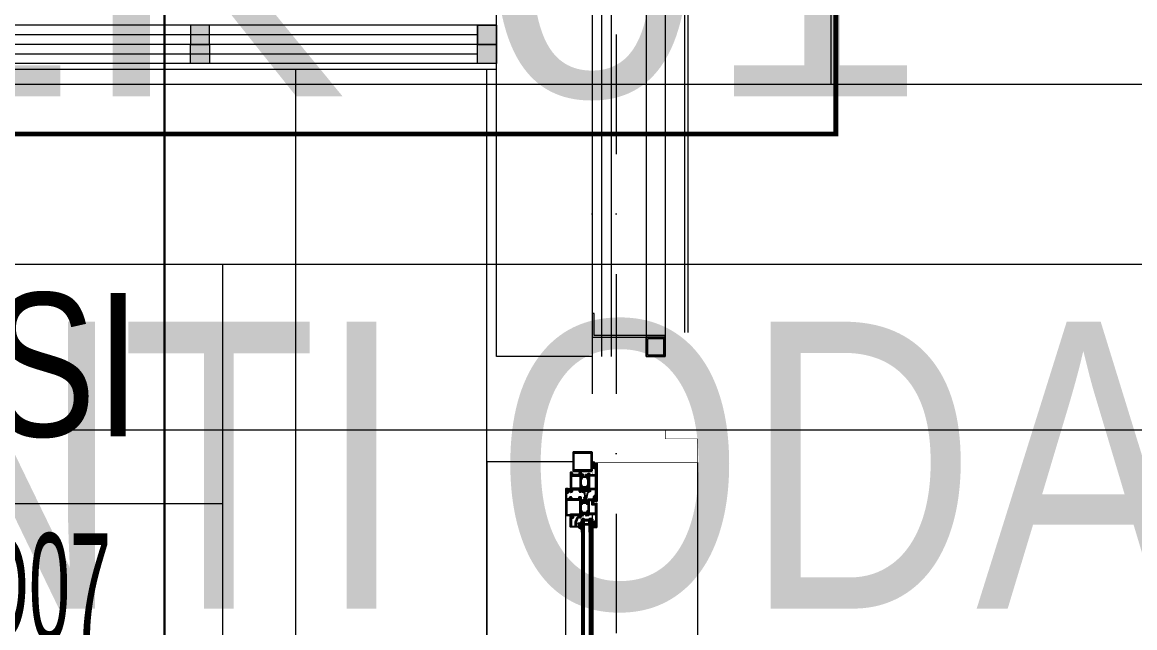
# Model space of a CAD drawing. Extents: x -9059 to 11889, y -1514 to 6575.
# Drawn here: x 9734.9 to 9967.5, y 3243.1 to 3369.7 of the extents above; entities that cross this region are included whole.
import ezdxf
from ezdxf.enums import TextEntityAlignment as Align

# ---------------------------------------------------------------- set-up
doc = ezdxf.new("R2010")
doc.units = 0
doc.header["$LTSCALE"] = 25
doc.header["$MEASUREMENT"] = 0
doc.linetypes.add('DASHDOT', pattern=[1, 0.5, -0.25, 0, -0.25])
doc.linetypes.add('HIDDEN2', pattern=[4.7625, 3.175, -1.5875])
doc.layers.get('0').update_dxf_attribs({"color": 9, "lineweight": 9})
for name, color, linetype, lineweight in [('00', 9, 'Continuous', 9), ('05', 9, 'Continuous', 9), ('06D', 9, 'Continuous', 9), ('10', 9, 'Continuous', 9), ('11', 9, 'Continuous', 9), ('14', 9, 'Continuous', 9), ('15', 9, 'Continuous', 9), ('21', 9, 'Continuous', 9), ('21_mahal200', 9, 'Continuous', 9), ('21_mahal200 @ 10 (1)', 9, 'Continuous', 9), ('21_mahal200 @ 10 (2)', 9, 'Continuous', 9), ('21_mahal200 @ 20', 9, 'Continuous', 9), ('24', 9, 'DASHDOT', 9), ('33', 9, 'BATTING', 9), ('40A', 9, 'Continuous', 9), ('DATA TAVAN', 160, 'Continuous', 30)]:
    doc.layers.add(name, color=color, linetype=linetype, lineweight=lineweight)
doc.styles.add('Arial', font='arial.ttf', dxfattribs={"height": 2.5})
doc.styles.add('MuuM_TEXT-STANDART', font='ARIALN.TTF')
doc.linetypes.add('BATTING', pattern='A,0.0001,-0.1,[134,ltypeshp.shx,S=0.1,R=0,X=-0.1,Y=0],-0.2,[134,ltypeshp.shx,S=0.1,R=180,X=0.1,Y=0],-0.1', length=0.4001)

# ---------------------------------------------------------------- blocks, each defined once
blk = doc.blocks.new('p-dolay-porschee')
blk.add_lwpolyline([(0, 0), (100, 0), (100, -100), (0, -100)], close=True)
blk = doc.blocks.new('P-DOG-PORSCHE')
at = {"layer": '06D'}
for points in [[(-117.78, 24), (-2.22, 24)], [(-13.18, -3.54), (-111.94, -3.53)], [(-118, -20), (-2, -20)]]:
    blk.add_lwpolyline(points, dxfattribs=at)
at = {"layer": '10', "lineweight": 25, "ltscale": 0.5}
for p, q in [((-112.2, 2.68), (-112.2, 2.98)), ((-103.22, 1.44), (-106, 1.44)), ((-103.22, 0.24), (-106, 0.24)), ((-104.8, 1.44), (-104.8, 0.24)), ((-103.22, -0.16), (-105.95, -0.16)), ((-103.22, -0.16), (-105.49, -0.16))]:
    blk.add_line(p, q, dxfattribs=at)
at = {"layer": '10', "const_width": 0.1}
blk.add_lwpolyline([(-124.78, 17.3), (-122.78, 17.3), (-122.78, 24), (-117.78, 24), (-117.78, 2), (-115.43, 2)], dxfattribs=at)
at = {"layer": '10', "lineweight": 25, "ltscale": 0.5}
for points in [[(-117.79, 2.49, -0.220745), (-118.1, 1.89, 0.651907), (-118.04, 1.82, 0.176952), (-117.75, 2.14, -0.281357), (-117.61, 2.23), (-117.53, 2.23), (-117.51, 2.23), (-117.51, 2.23), (-117.5, 2.22), (-117.49, 2.22), (-117.48, 2.22), (-117.48, 2.21), (-117.47, 2.21), (-117.47, 2.2), (-117.47, 2.19), (-117.46, 2.18), (-117.46, 2.1), (-117.46, 2.1), (-117.46, 2.09), (-117.46, 2.09), (-117.46, 2.09), (-117.46, 2.09), (-117.45, 2.08), (-117.45, 2.08), (-117.45, 2.08), (-117.44, 2.08), (-117.36, 2.08), (-117.36, 2.08), (-117.36, 2.08), (-117.35, 2.08), (-117.35, 2.08), (-117.35, 2.09), (-117.35, 2.09), (-117.35, 2.09), (-117.34, 2.09), (-117.34, 2.1), (-117.34, 2.18), (-117.34, 2.18), (-117.34, 2.19), (-117.34, 2.2), (-117.33, 2.21), (-117.33, 2.21), (-117.32, 2.22), (-117.32, 2.22), (-117.31, 2.22), (-117.29, 2.23), (-117.29, 2.23), (-117.28, 2.22), (-117.27, 2.22), (-117.26, 2.22), (-117.26, 2.21), (-117.25, 2.21), (-117.25, 2.2), (-117.25, 2.19), (-117.24, 2.18), (-117.24, 2.1), (-117.24, 2.1), (-117.24, 2.09), (-117.24, 2.09), (-117.24, 2.09), (-117.24, 2.09), (-117.23, 2.08), (-117.23, 2.08), (-117.23, 2.08), (-117.22, 2.08), (-117.14, 2.08), (-117.14, 2.08), (-117.14, 2.08), (-117.13, 2.08), (-117.13, 2.08), (-117.13, 2.09), (-117.13, 2.09), (-117.13, 2.09), (-117.12, 2.09), (-117.12, 2.1), (-117.12, 2.18), (-117.12, 2.18), (-117.12, 2.19), (-117.12, 2.2), (-117.11, 2.21), (-117.11, 2.21), (-117.1, 2.22), (-117.1, 2.22), (-117.09, 2.22), (-117.07, 2.23), (-117.07, 2.23), (-117.06, 2.22), (-117.05, 2.22), (-117.04, 2.22), (-117.04, 2.21), (-117.03, 2.21), (-117.03, 2.2), (-117.03, 2.19), (-117.02, 2.18), (-117.02, 2.1), (-117.02, 2.1), (-117.02, 2.09), (-117.02, 2.09), (-117.02, 2.09), (-117.02, 2.09), (-117.01, 2.08), (-117.01, 2.08), (-117.01, 2.08), (-117, 2.08), (-116.92, 2.08), (-116.92, 2.08), (-116.92, 2.08), (-116.91, 2.08), (-116.91, 2.08), (-116.91, 2.09), (-116.91, 2.09), (-116.91, 2.09), (-116.9, 2.09), (-116.9, 2.1), (-116.9, 2.18), (-116.9, 2.18), (-116.9, 2.19), (-116.9, 2.2), (-116.89, 2.21), (-116.89, 2.21), (-116.88, 2.22), (-116.88, 2.22), (-116.87, 2.22), (-116.85, 2.23), (-116.85, 2.23), (-116.84, 2.22), (-116.83, 2.22), (-116.82, 2.22), (-116.82, 2.21), (-116.81, 2.21), (-116.81, 2.2), (-116.81, 2.19), (-116.8, 2.18), (-116.8, 2.1), (-116.8, 2.1), (-116.8, 2.09), (-116.8, 2.09), (-116.8, 2.09), (-116.8, 2.09), (-116.79, 2.08), (-116.79, 2.08), (-116.79, 2.08), (-116.78, 2.08), (-116.7, 2.08), (-116.7, 2.08), (-116.7, 2.08), (-116.69, 2.08), (-116.69, 2.08), (-116.69, 2.09), (-116.69, 2.09), (-116.69, 2.09), (-116.68, 2.09), (-116.68, 2.1), (-116.68, 2.44, 0.414214), (-116.71, 2.47), (-116.94, 2.47, -0.414214), (-116.97, 2.5), (-116.97, 2.56, -0.291535), (-116.96, 2.58), (-116.91, 2.6, 0.613042), (-116.91, 2.66), (-117.03, 2.73, 0.127095), (-117.09, 2.74), (-117.29, 2.74, 0.127095), (-117.36, 2.73), (-117.47, 2.67, 0.585233), (-117.47, 2.6), (-117.42, 2.58, -0.167811), (-117.41, 2.56), (-117.41, 2.5, -0.414214), (-117.44, 2.47), (-117.74, 2.47), (-117.74, 2.53, 0.394677), (-117.79, 2.49)], [(-106.94, 1.34, -0.459137), (-106.98, 1.37), (-107.03, 2.47), (-107.03, 2.74, -0.414214), (-106.98, 2.79), (-105.4, 2.79, -0.414214), (-105.37, 2.76), (-105.37, 2.6, -0.414214), (-105.4, 2.57), (-105.5, 2.57), (-105.5, 2.52, 0.414214), (-105.45, 2.47), (-105.14, 2.47, 0.414214), (-105.07, 2.54), (-105.07, 2.56, 0.414214), (-105.08, 2.57), (-105.18, 2.57, -0.414214), (-105.23, 2.62), (-105.23, 2.77, -0.414214), (-105.18, 2.82), (-104.51, 2.82, -0.414214), (-104.46, 2.77), (-104.46, 2.62, -0.414214), (-104.51, 2.57), (-104.61, 2.57, 0.414214), (-104.62, 2.56), (-104.62, 2.54, 0.414214), (-104.55, 2.47), (-104.33, 2.47, 0.414214), (-104.32, 2.48), (-104.32, 2.96, 0.414214), (-104.33, 2.97), (-109.19, 2.97, 0.535184), (-109.22, 2.93), (-109.2, 2.89), (-109.17, 2.89, -0.414214), (-109.14, 2.86), (-109.14, 2.15, -0.414214), (-109.17, 2.12), (-110.11, 2.12, 0.535184), (-110.14, 2.08), (-110.13, 2.06, 0.302776), (-110.1, 2.04), (-110.07, 2.04, -0.414214), (-110.04, 2.01), (-110.04, 1.18, 0.414214), (-110.01, 1.15), (-109.89, 1.15, -0.414214), (-109.86, 1.12), (-109.86, 1), (-109.93, 0.74, 0.700084), (-109.82, 0.66), (-109.8, 0.68), (-109.63, 0.85, 0.607471), (-109.65, 0.91, -0.283637), (-109.67, 0.93), (-109.72, 1.11, -1.229391), (-109.67, 1.15), (-109.2, 1.15), (-109.36, 0.88, 0.859449), (-109.33, 0.85), (-109.08, 0.95), (-108.96, 1.15), (-107.72, 1.15), (-107.6, 0.95), (-107.35, 0.85, 0.859449), (-107.32, 0.88), (-107.48, 1.15), (-107.01, 1.15, -1.229391), (-106.96, 1.11), (-107.01, 0.93, -0.283637), (-107.03, 0.91, 0.607471), (-107.05, 0.85), (-106.88, 0.68), (-106.86, 0.66, 0.700084), (-106.75, 0.74), (-106.82, 1), (-106.82, 1.25, 0.474196), (-106.94, 1.34)], [(-104.24, 2.47, 0.220745), (-103.93, 1.88, -0.651907), (-103.98, 1.81, -0.176952), (-104.28, 2.13, 0.281357), (-104.42, 2.22), (-104.5, 2.22), (-104.51, 2.22), (-104.52, 2.22), (-104.53, 2.21), (-104.54, 2.21), (-104.54, 2.21), (-104.55, 2.2), (-104.55, 2.19), (-104.56, 2.19), (-104.56, 2.18), (-104.56, 2.17), (-104.56, 2.09), (-104.56, 2.09), (-104.56, 2.08), (-104.57, 2.08), (-104.57, 2.08), (-104.57, 2.08), (-104.57, 2.07), (-104.57, 2.07), (-104.58, 2.07), (-104.58, 2.07), (-104.66, 2.07), (-104.67, 2.07), (-104.67, 2.07), (-104.67, 2.07), (-104.68, 2.07), (-104.68, 2.08), (-104.68, 2.08), (-104.68, 2.08), (-104.68, 2.08), (-104.68, 2.09), (-104.68, 2.17), (-104.68, 2.17), (-104.69, 2.18), (-104.69, 2.19), (-104.69, 2.19), (-104.7, 2.2), (-104.7, 2.21), (-104.71, 2.21), (-104.72, 2.21), (-104.73, 2.22), (-104.74, 2.22), (-104.75, 2.21), (-104.76, 2.21), (-104.76, 2.21), (-104.77, 2.2), (-104.77, 2.19), (-104.78, 2.19), (-104.78, 2.18), (-104.78, 2.17), (-104.78, 2.09), (-104.78, 2.09), (-104.78, 2.08), (-104.79, 2.08), (-104.79, 2.08), (-104.79, 2.08), (-104.79, 2.07), (-104.79, 2.07), (-104.8, 2.07), (-104.8, 2.07), (-104.88, 2.07), (-104.89, 2.07), (-104.89, 2.07), (-104.89, 2.07), (-104.9, 2.07), (-104.9, 2.08), (-104.9, 2.08), (-104.9, 2.08), (-104.9, 2.08), (-104.9, 2.09), (-104.9, 2.17), (-104.9, 2.17), (-104.91, 2.18), (-104.91, 2.19), (-104.91, 2.19), (-104.92, 2.2), (-104.92, 2.21), (-104.93, 2.21), (-104.94, 2.21), (-104.95, 2.22), (-104.96, 2.22), (-104.97, 2.21), (-104.98, 2.21), (-104.98, 2.21), (-104.99, 2.2), (-104.99, 2.19), (-105, 2.19), (-105, 2.18), (-105, 2.17), (-105, 2.09), (-105, 2.09), (-105, 2.08), (-105.01, 2.08), (-105.01, 2.08), (-105.01, 2.08), (-105.01, 2.07), (-105.01, 2.07), (-105.02, 2.07), (-105.02, 2.07), (-105.1, 2.07), (-105.11, 2.07), (-105.11, 2.07), (-105.11, 2.07), (-105.12, 2.07), (-105.12, 2.08), (-105.12, 2.08), (-105.12, 2.08), (-105.12, 2.08), (-105.12, 2.09), (-105.12, 2.17), (-105.12, 2.17), (-105.13, 2.18), (-105.13, 2.19), (-105.13, 2.19), (-105.14, 2.2), (-105.14, 2.21), (-105.15, 2.21), (-105.16, 2.21), (-105.17, 2.22), (-105.18, 2.22), (-105.19, 2.21), (-105.2, 2.21), (-105.2, 2.21), (-105.21, 2.2), (-105.21, 2.19), (-105.22, 2.19), (-105.22, 2.18), (-105.22, 2.17), (-105.22, 2.09), (-105.22, 2.09), (-105.22, 2.08), (-105.23, 2.08), (-105.23, 2.08), (-105.23, 2.08), (-105.23, 2.07), (-105.23, 2.07), (-105.24, 2.07), (-105.24, 2.07), (-105.32, 2.07), (-105.33, 2.07), (-105.33, 2.07), (-105.33, 2.07), (-105.34, 2.07), (-105.34, 2.08), (-105.34, 2.08), (-105.34, 2.08), (-105.34, 2.08), (-105.34, 2.09), (-105.34, 2.43, -0.414214), (-105.31, 2.46), (-105.08, 2.46, 0.414214), (-105.05, 2.49), (-105.05, 2.55, 0.291535), (-105.06, 2.57), (-105.11, 2.59, -0.613042), (-105.11, 2.65), (-105, 2.72, -0.127095), (-104.93, 2.73), (-104.73, 2.73, -0.127095), (-104.67, 2.72), (-104.56, 2.66, -0.585233), (-104.56, 2.59), (-104.61, 2.57, 0.167811), (-104.61, 2.55), (-104.61, 2.49, 0.414214), (-104.58, 2.46), (-104.29, 2.46), (-104.29, 2.52, -0.394677), (-104.24, 2.47)], [(-115.62, -0.32, 0.414222), (-115.7, -0.4), (-115.7, -0.57, 0.414214), (-115.55, -0.72), (-115.51, -0.72, 0.414214), (-115.5, -0.71), (-115.5, -0.65, 0.366034), (-115.52, -0.62, -0.365977), (-115.55, -0.59), (-115.55, -0.5, -0.414214), (-115.52, -0.47), (-115.41, -0.47, -0.365977), (-115.38, -0.5, 0.365977), (-115.35, -0.52), (-115.23, -0.52, -0.414214), (-115.2, -0.55), (-115.2, -1.39), (-115.17, -1.42), (-115.2, -1.45), (-115.2, -2.29, -0.414214), (-115.23, -2.32), (-115.35, -2.32, 0.365977), (-115.38, -2.35, -0.365977), (-115.41, -2.37), (-115.52, -2.37, -0.414214), (-115.55, -2.34), (-115.55, -2.25, -0.365977), (-115.52, -2.23, 0.366034), (-115.5, -2.2), (-115.5, -2.13, 0.414214), (-115.51, -2.12), (-115.55, -2.12, 0.414214), (-115.7, -2.27), (-115.7, -2.51, 0.414214), (-115.69, -2.52), (-111.71, -2.52, 0.414214), (-111.7, -2.51), (-111.7, -2.27, 0.414214), (-111.85, -2.12), (-111.89, -2.12, 0.414214), (-111.9, -2.13), (-111.9, -2.2, 0.366034), (-111.87, -2.23, -0.365977), (-111.85, -2.25), (-111.85, -2.34, -0.414214), (-111.88, -2.37), (-111.99, -2.37, -0.365977), (-112.02, -2.35, 0.365977), (-112.05, -2.32), (-112.17, -2.32, -0.414214), (-112.2, -2.29), (-112.2, -1.45), (-112.23, -1.42), (-112.2, -1.39), (-112.2, -0.55, -0.414214), (-112.17, -0.52), (-112.05, -0.52, 0.365977), (-112.02, -0.5, -0.365977), (-111.99, -0.47), (-111.88, -0.47, -0.414214), (-111.85, -0.5), (-111.85, -0.59, -0.365977), (-111.87, -0.62, 0.366034), (-111.9, -0.65), (-111.9, -0.71, 0.414214), (-111.89, -0.72), (-111.85, -0.72, 0.414214), (-111.7, -0.57), (-111.7, -0.4, 0.414214), (-111.78, -0.32), (-111.85, -0.32, -0.414214), (-111.88, -0.29), (-111.88, -0.27, 0.414214), (-111.98, -0.17), (-111.99, -0.17, 0.414214), (-112, -0.18), (-112, -0.29, -0.414214), (-112.03, -0.32), (-112.17, -0.32, -0.414214), (-112.2, -0.29), (-112.2, -0.18), (-112.13, 0.08, 0.700084), (-112.24, 0.16), (-112.26, 0.14), (-112.43, -0.03, 0.607471), (-112.41, -0.09, -0.283637), (-112.39, -0.11), (-112.34, -0.29, -1.229391), (-112.39, -0.32), (-112.86, -0.32), (-112.7, -0.06, 0.713664), (-112.73, -0.03), (-112.98, -0.13), (-113.1, -0.32), (-114.3, -0.32), (-114.42, -0.13), (-114.67, -0.03, 0.713664), (-114.7, -0.06), (-114.54, -0.32), (-115.01, -0.32, -1.229391), (-115.06, -0.29), (-115.01, -0.11, -0.283637), (-114.99, -0.09, 0.607471), (-114.97, -0.03), (-115.14, 0.14), (-115.16, 0.16, 0.700084), (-115.27, 0.08), (-115.2, -0.18), (-115.2, -0.29, -0.414214), (-115.23, -0.32), (-115.37, -0.32, -0.414214), (-115.4, -0.29), (-115.4, -0.18, 0.414214), (-115.41, -0.17), (-115.42, -0.17, 0.414214), (-115.52, -0.27), (-115.52, -0.29, -0.414214), (-115.55, -0.32), (-115.62, -0.32)], [(-112.19, 0.02, 0.081633), (-112.19, 1), (-112.19, 1.08, -0.104779), (-112.18, 1.15), (-112.12, 1.29, -0.296563), (-112.1, 1.3), (-112.03, 1.3, -0.414214), (-112, 1.27), (-112, 1.23, 0.414214), (-111.98, 1.21), (-111.9, 1.21, 0.414214), (-111.87, 1.23), (-111.87, 1.42, 0.414214), (-111.91, 1.46), (-112.12, 1.46, -0.414214), (-112.14, 1.48), (-112.14, 1.57, -0.414214), (-112.12, 1.59), (-111.83, 1.59, -0.285747), (-111.74, 1.53), (-111.55, 1.11, 0.189764), (-111.5, 1.06, 0.061836), (-110.24, 0.75, -0.380587), (-110.15, 0.65), (-110.15, 0.57, -0.203536), (-110.18, 0.5), (-110.37, 0.32, -0.999219), (-110.45, 0.4), (-110.3, 0.55, 0.950364), (-110.3, 0.59, 0.068684), (-110.6, 0.58, 0.364538), (-110.64, 0.53, -0.394287), (-110.66, 0.51), (-111.46, 0.45, 0.309555), (-111.49, 0.44), (-111.7, -0.27, -0.328426), (-111.75, -0.3), (-111.85, -0.3, -0.414214), (-111.87, -0.28), (-111.87, -0.22, 0.414214), (-111.9, -0.19), (-111.98, -0.19, 0.414214), (-112, -0.22), (-112, -0.25, -0.414214), (-112.03, -0.28), (-112.1, -0.28, -0.296563), (-112.12, -0.27), (-112.18, -0.13, -0.104779), (-112.19, -0.06), (-112.19, 0.02)]]:
    blk.add_lwpolyline(points, format="xyb", dxfattribs=at)
for points in [[(-110.88, 2.78), (-110.88, 2.79), (-111.15, 2.79), (-111.15, 2.78), (-111.3, 2.78), (-111.3, 2.79), (-111.63, 2.79), (-111.63, 2.78), (-111.78, 2.78), (-111.78, 2.79), (-112.1, 2.79, 0.425337), (-112.2, 2.68), (-112.15, 1.49, 0.403083), (-112.12, 1.47), (-112, 1.47, -0.414214), (-111.88, 1.35), (-111.88, 1.26, -0.414214), (-111.98, 1.16), (-111.99, 1.16, -0.414214), (-112, 1.17), (-112, 1.32, 0.414214), (-112.03, 1.35), (-112.17, 1.35, 0.414214), (-112.2, 1.32), (-112.2, 1.01), (-112.13, 0.75, -0.700084), (-112.24, 0.67), (-112.26, 0.69), (-112.43, 0.86, -0.607471), (-112.41, 0.92, 0.283637), (-112.39, 0.94), (-112.34, 1.12, 1.229391), (-112.39, 1.16), (-112.86, 1.16), (-112.7, 0.89, -0.859449), (-112.73, 0.86), (-112.98, 0.96), (-113.1, 1.16), (-114.3, 1.16), (-114.42, 0.96), (-114.67, 0.86, -0.859449), (-114.7, 0.89), (-114.54, 1.16), (-115.01, 1.16, 1.229391), (-115.06, 1.12), (-115.01, 0.94, 0.283637), (-114.99, 0.92, -0.607471), (-114.97, 0.86), (-115.14, 0.69), (-115.16, 0.67, -0.700084), (-115.27, 0.75), (-115.2, 1.01), (-115.2, 1.32, 0.414214), (-115.23, 1.35), (-115.37, 1.35, 0.414214), (-115.4, 1.32), (-115.4, 1.17, -0.414214), (-115.41, 1.16), (-115.42, 1.16, -0.414214), (-115.52, 1.26), (-115.52, 1.35, -0.414214), (-115.4, 1.47), (-115.28, 1.47, 0.403083), (-115.25, 1.49), (-115.2, 2.68, 0.425337), (-115.3, 2.79), (-115.62, 2.79), (-115.62, 2.78), (-115.77, 2.78), (-115.77, 2.79), (-116.1, 2.79), (-116.1, 2.78), (-116.25, 2.78), (-116.25, 2.79), (-116.52, 2.79), (-116.52, 2.78), (-116.65, 2.78), (-116.65, 2.61, 0.414214), (-116.62, 2.58), (-116.52, 2.58), (-116.52, 2.53, -0.414214), (-116.57, 2.48), (-116.88, 2.48, -0.414214), (-116.95, 2.55), (-116.95, 2.57, -0.414214), (-116.94, 2.58), (-116.84, 2.58, 0.414214), (-116.79, 2.63), (-116.79, 2.75, 0.414214), (-116.84, 2.8), (-117.51, 2.8, 0.414214), (-117.56, 2.75), (-117.56, 2.63, 0.414214), (-117.51, 2.58), (-117.41, 2.58, -0.414214), (-117.4, 2.57), (-117.4, 2.55, -0.414214), (-117.47, 2.48), (-117.69, 2.48, -0.414214), (-117.7, 2.49), (-117.7, 2.97, -0.414214), (-117.69, 2.98), (-109.71, 2.98, -0.414214), (-109.7, 2.97), (-109.7, 2.49, -0.414214), (-109.71, 2.48), (-109.93, 2.48, -0.414214), (-110, 2.55), (-110, 2.57, -0.414214), (-109.99, 2.58), (-109.89, 2.58, 0.414214), (-109.84, 2.63), (-109.84, 2.75, 0.414214), (-109.89, 2.8), (-110.56, 2.8, 0.414214), (-110.61, 2.75), (-110.61, 2.63, 0.414214), (-110.56, 2.58), (-110.46, 2.58, -0.414214), (-110.45, 2.57), (-110.45, 2.55, -0.414214), (-110.52, 2.48), (-110.83, 2.48, -0.414214), (-110.88, 2.53), (-110.88, 2.58), (-110.78, 2.58, 0.414214), (-110.75, 2.61), (-110.75, 2.78)], [(-117.28, 2.61, 0.359904), (-117.3, 2.58), (-117.3, 2.4, 0.414214), (-117.27, 2.37), (-117.07, 2.37, 0.414214), (-117.04, 2.4), (-117.04, 2.58, 0.359904), (-117.07, 2.61, 0.094739)], [(-110.51, 2.47, 0.414214), (-110.48, 2.5), (-110.48, 2.58, 0.186103), (-110.48, 2.59), (-110.52, 2.64, -0.501687), (-110.51, 2.7), (-110.42, 2.74, -0.118551), (-110.34, 2.76), (-110.11, 2.76, -0.118551), (-110.04, 2.74), (-109.95, 2.7, -0.501687), (-109.94, 2.64), (-109.98, 2.59, 0.186103), (-109.98, 2.58), (-109.98, 2.5, 0.414214), (-109.94, 2.47), (-109.66, 2.47, -0.414214), (-109.62, 2.43), (-109.62, 2.28, -0.176484), (-109.64, 2.25), (-110.01, 1.72, -0.940455), (-110.07, 1.77), (-109.76, 2.27, 0.992608), (-109.86, 2.34), (-110.69, 2.34, -0.414214), (-110.73, 2.38), (-110.73, 2.43, -0.414214), (-110.69, 2.47)], [(-110.32, 2.47, -0.414214), (-110.34, 2.5), (-110.34, 2.6, -0.414214), (-110.32, 2.62), (-110.14, 2.62, -0.414214), (-110.11, 2.6), (-110.11, 2.5, -0.414214), (-110.14, 2.47)], [(-108.97, 1.97), (-109.81, 1.97, 0.414214), (-109.86, 1.92), (-109.86, 1.38, 0.414214), (-109.81, 1.33), (-107.25, 1.33, 0.414214), (-107.2, 1.38), (-107.2, 2.79), (-108.91, 2.79, 0.414214), (-108.96, 2.74), (-108.96, 1.98, -0.414214)], [(-104.73, 2.6, -0.359904), (-104.7, 2.57), (-104.7, 2.39, -0.414214), (-104.73, 2.36), (-104.93, 2.36, -0.414214), (-104.96, 2.39), (-104.96, 2.57, -0.359904), (-104.94, 2.6, -0.094739)], [(-120, -1.8, 0.414214), (-119.8, -2), (-116.2, -2, 0.414214), (-116, -1.8), (-116, 1.8, 0.414214), (-116.2, 2), (-119.8, 2, 0.414214), (-120, 1.8)], [(-114.74, -0.01, 0.131652), (-114.72, -0.06), (-114.61, -0.24, -0.131652), (-114.61, -0.26), (-114.61, -0.28, -0.414214), (-114.64, -0.31), (-115, -0.31, -0.414214), (-115.03, -0.28), (-115.03, -0.26, -0.131652), (-115.03, -0.24), (-114.92, -0.06, 0.131652), (-114.91, -0.01), (-114.91, 0.84, 0.131652), (-114.92, 0.89), (-115.03, 1.08, -0.131652), (-115.03, 1.09), (-115.03, 1.12, -0.414214), (-115, 1.15), (-114.64, 1.15, -0.414214), (-114.61, 1.12), (-114.61, 1.09, -0.131652), (-114.61, 1.08), (-114.72, 0.89, 0.131652), (-114.74, 0.84)], [(-112.66, -0.01, -0.131652), (-112.68, -0.06), (-112.79, -0.24, 0.131652), (-112.79, -0.26), (-112.79, -0.28, 0.414214), (-112.76, -0.31), (-112.4, -0.31, 0.414214), (-112.37, -0.28), (-112.37, -0.26, 0.131652), (-112.37, -0.24), (-112.48, -0.06, -0.131652), (-112.49, -0.01), (-112.49, 0.84, -0.131652), (-112.48, 0.89), (-112.37, 1.08, 0.131652), (-112.37, 1.09), (-112.37, 1.12, 0.414214), (-112.4, 1.15), (-112.76, 1.15, 0.414214), (-112.79, 1.12), (-112.79, 1.09, 0.131652), (-112.79, 1.08), (-112.68, 0.89, -0.131652), (-112.66, 0.84)], [(-106.67, -0.53, 0.365977), (-106.64, -0.51, -0.365977), (-106.61, -0.48), (-106.5, -0.48, -0.414214), (-106.47, -0.51), (-106.47, -0.6, -0.365977), (-106.49, -0.63, 0.366034), (-106.52, -0.66), (-106.52, -0.72, 0.414214), (-106.51, -0.73), (-106.47, -0.73, 0.414214), (-106.32, -0.58), (-106.32, -0.41, 0.414214), (-106.4, -0.33), (-106.82, -0.33, -0.493043), (-106.85, -0.3), (-106.75, 0.07, 0.700084), (-106.86, 0.15), (-106.88, 0.13), (-107.05, -0.04, 0.607471), (-107.03, -0.1, -0.283637), (-107.01, -0.12), (-106.96, -0.3, -1.229391), (-107.01, -0.33), (-107.43, -0.33, -0.585524), (-107.46, -0.29), (-107.32, -0.07, 0.713664), (-107.35, -0.04), (-107.6, -0.14), (-107.71, -0.32, -0.261412), (-107.73, -0.33), (-108.95, -0.33, -0.261412), (-108.97, -0.32), (-109.08, -0.14), (-109.33, -0.04, 0.713664), (-109.36, -0.07), (-109.22, -0.29, -0.585524), (-109.25, -0.33), (-109.67, -0.33, -1.229391), (-109.72, -0.3), (-109.67, -0.12, -0.283637), (-109.65, -0.1, 0.607471), (-109.63, -0.04), (-109.8, 0.13), (-109.82, 0.15, 0.700084), (-109.93, 0.07), (-109.86, -0.19), (-109.86, -0.3, -0.414214), (-109.89, -0.33), (-110.54, -0.33, 0.414214), (-110.57, -0.36), (-110.57, -0.68, 0.414222), (-110.47, -0.78), (-110.43, -0.78, 0.414214), (-110.42, -0.77), (-110.42, -0.66, 0.366034), (-110.44, -0.63, -0.365977), (-110.47, -0.6), (-110.47, -0.51, -0.414214), (-110.44, -0.48), (-110.33, -0.48, -0.365977), (-110.3, -0.51, 0.365977), (-110.27, -0.53), (-110.15, -0.53, -0.414214), (-110.12, -0.56), (-110.12, -1.5), (-110.09, -1.53), (-110.12, -1.56), (-110.12, -2.5, -0.414214), (-110.15, -2.53), (-110.27, -2.53, 0.365977), (-110.3, -2.56, -0.365977), (-110.33, -2.58), (-110.44, -2.58, -0.414214), (-110.47, -2.55), (-110.47, -2.46, -0.365977), (-110.44, -2.44, 0.366034), (-110.42, -2.41), (-110.42, -2.29, 0.414214), (-110.43, -2.28), (-110.47, -2.28, 0.414214), (-110.57, -2.38), (-110.57, -2.58, 0.414214), (-110.42, -2.73), (-110.15, -2.73, -0.414214), (-110.12, -2.76), (-110.12, -3.32, -0.414214), (-110.15, -3.35), (-111.54, -3.35, -0.414214), (-111.57, -3.32), (-111.57, -3.16, -0.414214), (-111.54, -3.13), (-111.47, -3.13), (-111.47, -3.08, 0.414214), (-111.52, -3.03), (-111.77, -3.03, 0.414214), (-111.84, -3.1), (-111.84, -3.12, 0.414214), (-111.83, -3.13), (-111.76, -3.13, -0.414214), (-111.71, -3.18), (-111.71, -3.32, -0.414214), (-111.76, -3.37), (-112.13, -3.37, -0.414214), (-112.18, -3.32), (-112.18, -3.18, -0.414214), (-112.13, -3.13), (-112.05, -3.13, 0.414214), (-112.04, -3.12), (-112.04, -3.1, 0.414214), (-112.11, -3.03), (-112.29, -3.03, 0.414214), (-112.32, -3.06), (-112.32, -3.5, 0.414214), (-112.29, -3.53), (-107.02, -3.53, 0.363975), (-106.82, -3.37), (-106.72, -2.78, -0.36397), (-106.42, -2.53), (-106.35, -2.53, 0.414214), (-106.32, -2.5), (-106.32, -2.28, 0.414214), (-106.47, -2.13), (-106.51, -2.13, 0.414214), (-106.52, -2.14), (-106.52, -2.21, 0.366034), (-106.49, -2.24, -0.365977), (-106.47, -2.26), (-106.47, -2.35, -0.414214), (-106.5, -2.38), (-106.61, -2.38, -0.365977), (-106.64, -2.36, 0.365977), (-106.67, -2.33), (-106.79, -2.33, -0.414214), (-106.82, -2.3), (-106.82, -1.46), (-106.85, -1.43), (-106.82, -1.4), (-106.82, -0.56, -0.414214), (-106.79, -0.53)], [(-111.8, 0.65, -0.414214), (-111.83, 0.62), (-111.96, 0.62, -0.414214), (-111.99, 0.65), (-111.99, 0.99, -0.414214), (-111.96, 1.02), (-111.83, 1.02, -0.414214), (-111.8, 0.99)], [(-111.8, 0.03, -0.414214), (-111.83, 0), (-111.96, 0, -0.414214), (-111.99, 0.03), (-111.99, 0.37, -0.414214), (-111.96, 0.4), (-111.83, 0.4, -0.414214), (-111.8, 0.37)], [(-109.67, 0.32, -0.403142), (-109.57, 0.22), (-109.57, -0.02, -0.131652), (-109.58, -0.07), (-109.69, -0.25, 0.131652), (-109.69, -0.27), (-109.69, -0.29, 0.414214), (-109.66, -0.32), (-109.3, -0.32, 0.414214), (-109.27, -0.29), (-109.27, -0.27, 0.131652), (-109.28, -0.25), (-109.39, -0.07, -0.131652), (-109.4, -0.02), (-109.4, 0.83, -0.131652), (-109.39, 0.88), (-109.28, 1.07, 0.131652), (-109.27, 1.08), (-109.27, 1.11, 0.414214), (-109.3, 1.14), (-109.66, 1.14, 0.414214), (-109.69, 1.11), (-109.69, 1.08, 0.131652), (-109.69, 1.07), (-109.58, 0.88, -0.131652), (-109.57, 0.83), (-109.57, 0.59, -0.403142), (-109.67, 0.49), (-110.52, 0.46, 0.962756), (-110.52, 0.36)], [(-107.28, -0.01, -0.131652), (-107.3, -0.06), (-107.4, -0.24, 0.131652), (-107.41, -0.26), (-107.41, -0.28, 0.414214), (-107.38, -0.31), (-107.02, -0.31, 0.414214), (-106.99, -0.28), (-106.99, -0.26, 0.131652), (-106.99, -0.24), (-107.1, -0.06, -0.131652), (-107.11, -0.01), (-107.11, 0.84, -0.131652), (-107.1, 0.89), (-106.99, 1.07, 0.131652), (-106.99, 1.09), (-106.99, 1.12, 0.414214), (-107.02, 1.15), (-107.38, 1.15, 0.414214), (-107.41, 1.12), (-107.41, 1.09, 0.131652), (-107.4, 1.07), (-107.3, 0.89, -0.131652), (-107.28, 0.84)], [(-107.1, 0.88), (-106.99, 1.07, 0.131652), (-106.99, 1.08), (-106.99, 1.11, 0.414214), (-107.02, 1.14), (-107.38, 1.14, 0.414214), (-107.41, 1.11), (-107.41, 1.08, 0.131652), (-107.4, 1.07), (-107.3, 0.88, -0.131652), (-107.28, 0.83), (-107.28, -0.02, -0.131652), (-107.3, -0.07), (-107.4, -0.25, 0.131652), (-107.41, -0.27), (-107.41, -0.29, 0.414214), (-107.38, -0.32), (-107.02, -0.32, 0.414214), (-106.99, -0.29), (-106.99, -0.27, 0.131652), (-106.99, -0.25), (-107.1, -0.07, -0.131652), (-107.11, -0.02), (-107.11, 0.83, -0.131652)], [(-105.7, 1.31, -0.414214), (-105.67, 1.34), (-104.93, 1.34, -0.414214), (-104.9, 1.31), (-104.9, 0.37, -0.414214), (-104.93, 0.34), (-105.67, 0.34, -0.414214), (-105.7, 0.37)], [(-112.1, -3.15), (-112.04, -3.15), (-112.04, -3.07, 0.236068), (-112.12, -3.03), (-112.28, -3.03, -0.414214), (-112.33, -2.98), (-112.33, -2.81, -0.557109), (-111.61, -2.37, -0.284432), (-111.57, -2.43, -0.557109), (-111.68, -2.5, 0.59685), (-112.18, -2.85, 2.161979), (-112.15, -2.88), (-112, -2.88, 1), (-111.88, -2.88), (-111.62, -2.88, -0.414214), (-111.57, -2.93), (-111.57, -2.98, -0.414214), (-111.62, -3.03), (-111.77, -3.03, 0.236068), (-111.85, -3.07), (-111.85, -3.15), (-111.79, -3.15), (-111.79, -3.19, -0.323522), (-111.82, -3.24), (-111.92, -3.27, -0.019238), (-111.92, -3.27), (-111.96, -3.27, -0.019238), (-111.97, -3.27), (-112.06, -3.24, -0.323522), (-112.1, -3.19)], [(-107.02, -3.35, 0.207097), (-106.97, -3.33), (-106.97, -3.23), (-106.95, -3.23), (-106.87, -2.76, -0.106114), (-106.8, -2.58, 0.602221), (-106.82, -2.53), (-106.87, -2.53, -0.162278), (-106.93, -2.51), (-106.97, -2.51, -0.414214), (-107, -2.48), (-107, -0.56, 0.414214), (-107.05, -0.51), (-109.89, -0.51, 0.414214), (-109.94, -0.56), (-109.94, -3.35)], [(-105.14, -1.31), (-105.14, -1.27, -0.414214), (-105.11, -1.24), (-105.07, -1.24, -0.414214), (-105.04, -1.27), (-105.04, -1.29, 0.414214), (-104.99, -1.34), (-104.56, -1.34, 0.414214), (-104.46, -1.24), (-104.46, -0.69, 0.414214), (-104.51, -0.64), (-104.56, -0.64, 0.127567), (-104.59, -0.65, -0.09888), (-105.01, -0.79, 0.367727), (-105.04, -0.82, -0.399482), (-105.07, -0.84), (-105.11, -0.84, -0.414214), (-105.14, -0.81), (-105.14, -0.72, -0.400329), (-105.09, -0.67, 0.114933), (-104.65, -0.55, -0.127017), (-104.56, -0.52), (-104.37, -0.52, -0.414214), (-104.34, -0.55), (-104.34, -2.49, -0.414214), (-104.37, -2.52), (-106.29, -2.52, -0.414214), (-106.32, -2.49), (-106.32, -2.43, -0.414214), (-106.29, -2.4), (-106.27, -2.4), (-106.27, -2.1), (-106.54, -2.1), (-106.56, -2.14, -0.414214), (-106.6, -2.15), (-106.77, -2.05, -0.767327), (-106.75, -1.98), (-106.25, -1.98, -0.414214), (-106.15, -2.08), (-106.15, -2.35, 0.414214), (-106.1, -2.4), (-104.51, -2.4, 0.414214), (-104.46, -2.35), (-104.46, -1.56, 0.414214), (-104.56, -1.46), (-105.47, -1.46, -0.172094), (-105.67, -1.39, 0.126051), (-106.03, -1.23, -0.197455), (-106.24, -1.1), (-106.35, -0.94, 0.244698), (-106.49, -0.86), (-106.77, -0.86, -0.767327), (-106.8, -0.76), (-106.6, -0.65, -0.57735), (-106.56, -0.67), (-106.56, -0.74), (-106.49, -0.74, -0.244698), (-106.25, -0.87), (-106.15, -1.03, 0.197455), (-106.02, -1.11, -0.126051), (-105.6, -1.3, 0.178336), (-105.47, -1.34), (-105.17, -1.34, 0.414214)], [(-104.33, -0.53), (-104.33, -0.75, 0.414214), (-104.3, -0.78), (-104.26, -0.78, 0.356389), (-104.16, -0.7, -0.262181), (-103.65, -0.11, 0.316752), (-103.63, -0.08, 0.499585), (-103.66, -0.05, -0.048291), (-104.22, -0.19, -0.086497), (-105.32, -0.19, -0.16681), (-105.55, -0.08, 0.169383), (-105.57, -0.07), (-105.58, -0.06, 0.513067), (-105.63, -0.13, 0.159858), (-105.05, -0.51, 0.178819), (-104.68, -0.53), (-104.67, -0.52, -0.13005), (-104.62, -0.5), (-104.36, -0.5, -0.414214)]]:
    blk.add_lwpolyline(points, format="xyb", close=True, dxfattribs=at)
for points in [[(-112.39, 1.35), (-112.39, 1.82), (-112.4, 1.82), (-112.4, 2.32), (-112.39, 2.32), (-112.39, 2.79), (-115.01, 2.79), (-115.01, 2.32), (-115, 2.32), (-115, 1.82), (-115.01, 1.82), (-115.01, 1.35), (-113.77, 1.35), (-113.77, 1.37), (-113.62, 1.37), (-113.62, 1.35)], [(-119.8, -1.8), (-119.8, 1.8), (-116.2, 1.8), (-116.2, -1.8)], [(-112.4, -0.52), (-112.4, -2.32), (-115, -2.32), (-115, -0.52)]]:
    blk.add_lwpolyline(points, close=True, dxfattribs=at)
blk.add_arc((-110.44, -2.45), 0.03, 99.5941, 180, dxfattribs=at)
at = {"layer": '14'}
blk.add_lwpolyline([(-118, -20), (-118, -2)], dxfattribs=at)
at = {"layer": '15', "lineweight": 25, "ltscale": 0.5}
for p, q in [((-106, 2.03), (-105.95, 2.07)), ((-106, 2.03), (-106, 1.44)), ((-106, 1.77), (-16.8, 1.77)), ((-106, 1.74), (-16.8, 1.74)), ((-106, 0.24), (-106, -0.11)), ((-105.98, 1.44), (-16.8, 1.44)), ((-105.98, 0.24), (-16.8, 0.24)), ((-105.95, 2.07), (-16.8, 2.07)), ((-105.8, 1.44), (-105.8, 0.24)), ((-106, -0.11), (-105.95, -0.16)), ((-105.98, -0.16), (-16.8, -0.16))]:
    blk.add_line(p, q, dxfattribs=at)
blk.add_arc((-107.75, 0.84), 1.85, 341.0754, 18.9246, dxfattribs=at)
blk = doc.blocks.new('p-s-profil')
at = {"layer": '10'}
blk.add_lwpolyline([(9, 15.3), (4.6, 15.3), (4.6, 0.4), (0, 0.4), (0, 0), (5, 0), (5, 14.9), (9, 14.9), (9, 15.3)], dxfattribs=at)
blk.add_lwpolyline([(9, 15.3), (4.6, 15.3), (4.6, 0.4), (0, 0.4), (0, 0), (5, 0), (5, 14.9), (9, 14.9), (9, 15.3)], dxfattribs=at)
blk = doc.blocks.new('p-kutu_profil_40x40')
h = blk.add_hatch(color=256)
h.dxf.hatch_style = 1
h.paths.add_polyline_path([(0, 0), (4, 0), (4, 4), (0, 4)])
h = blk.add_hatch(color=255)
h.dxf.hatch_style = 1
h.paths.add_polyline_path([(0, 0), (4, 0), (4, 4), (0, 4)])
blk.add_lwpolyline([(0, 0), (4, 0), (4, 4), (0, 4)], close=True)
at = {"layer": '10'}
for points in [[(0, 4), (4, 4), (4, 0), (0, 0)], [(0, 4), (4, 4), (4, 0), (0, 0)], [(0, 0), (4, 0), (4, 4), (0, 4)], [(0.3, 3.7), (3.7, 3.7), (3.7, 0.3), (0.3, 0.3)], [(0.3, 3.7), (3.7, 3.7), (3.7, 0.3), (0.3, 0.3)]]:
    blk.add_lwpolyline(points, close=True, dxfattribs=at)
blk = doc.blocks.new('prf-10x10')
h = blk.add_hatch(color=255)
h.dxf.hatch_style = 1
h.paths.add_polyline_path([(-5, -5), (5, -5), (5, 5), (-5, 5)])
at = {"layer": '10'}
blk.add_lwpolyline([(-5, -5), (5, -5), (5, 5), (-5, 5)], close=True, dxfattribs=at)
blk = doc.blocks.new('0a_roomno2')
blk.add_lwpolyline([(30, -16), (0, -16), (0, 0), (30, 0)], close=True)
for points in [[(0, 0), (30, 0)], [(0, -5), (30, -5)], [(12, -5), (12, -16)]]:
    blk.add_lwpolyline(points)
at = {"layer": '40A'}
blk.add_lwpolyline([(0, 0), (30, 0)], dxfattribs=at)
at = {"style": 'Arial'}
blk.add_attdef('ODANO', (0, 1.505), '', height=3, dxfattribs=at)
blk.add_attdef('MEKANADI', text='', height=3, dxfattribs=at).set_placement((0.525, -4.75), align=Align.BOTTOM_LEFT)
at = {"style": 'MuuM_TEXT-STANDART', "width": 0.6}
for tag, p in [('YER01', (15, -7)), ('TAVAN01', (20.625, -7)), ('DUVAR01', (26.25, -7)), ('YER02', (15, -10.375)), ('TAVAN02', (20.625, -10.375)), ('DUVAR02', (26.25, -10.375)), ('YER03', (15, -13.75)), ('TAVAN03', (20.625, -13.75)), ('DUVAR03', (26.25, -13.75))]:
    blk.add_attdef(tag, text='', height=2.25, dxfattribs=at).set_placement(p, align=Align.MIDDLE_CENTER)
at = {"style": 'MuuM_TEXT-STANDART'}
blk.add_attdef('M2', text='', height=2.25, dxfattribs=at).set_placement((1.323, -7.805), align=Align.MIDDLE_LEFT)
at = {"style": 'MuuM_TEXT-STANDART', "width": 0.6}
blk.add_attdef('TEMIZTAVANYUKSEKLIGI', text='', height=2.25, dxfattribs=at).set_placement((2.7, -13.162), align=Align.MIDDLE_LEFT)
blk = doc.blocks.new('*U1296')
at = {"layer": '21_mahal200 @ 20', "xscale": 20, "yscale": 20, "zscale": 20}
blk.add_blockref('0a_roomno2', (9663.96, 3676.76), dxfattribs=at)
blk = doc.blocks.new('*U1297')
at = {"layer": '21_mahal200 @ 10 (1)'}
ref = blk.add_blockref('0a_roomno2', (9476.8, 3319.13), dxfattribs=dict(at, xscale=10, yscale=10, zscale=10))
ref.add_attrib('MEKANADI', 'TOPLANTI ODASI', dxfattribs={"layer": '0', "height": 30, "style": 'Arial', "width": 0.8}).set_placement((9482.05, 3274.13), align=Align.BOTTOM_LEFT)
ref.add_attrib('DUVAR01', 'D07', dxfattribs={"layer": '0', "height": 22.5, "style": 'MuuM_TEXT-STANDART', "width": 0.6}).set_placement((9739.3, 3251.63), align=Align.MIDDLE_CENTER)
at = {"layer": '21_mahal200 @ 10 (2)'}
ref = blk.add_blockref('0a_roomno2', (9476.8, 3319.13), dxfattribs=dict(at, xscale=10, yscale=10, zscale=10))
ref.add_attrib('MEKANADI', 'TOPLANTI ODASI', dxfattribs={"layer": '0', "height": 30, "style": 'Arial', "width": 0.8}).set_placement((9482.05, 3274.13), align=Align.BOTTOM_LEFT)
ref.add_attrib('DUVAR01', 'D07', dxfattribs={"layer": '0', "height": 22.5, "style": 'MuuM_TEXT-STANDART', "width": 0.6}).set_placement((9739.3, 3251.63), align=Align.MIDDLE_CENTER)
at = {"layer": '21_mahal200 @ 20'}
ref = blk.add_blockref('0a_roomno2', (9476.8, 3319.13), dxfattribs=dict(at, xscale=20, yscale=20, zscale=20))
ref.add_attrib('ODANO', ' PRS-1K-01', (9476.8, 3354.23), dxfattribs={"layer": '0', "height": 60, "style": 'Arial'})
ref.add_attrib('MEKANADI', 'TOPLANTI ODASI', dxfattribs={"layer": '0', "height": 60, "style": 'Arial', "width": 0.8}).set_placement((9487.3, 3229.13), align=Align.BOTTOM_LEFT)

msp = doc.modelspace()

# ---------------------------------------------------------------- hatches: boundary and pattern name
h = msp.add_hatch(color=255)
h.dxf.hatch_style = 1
h.paths.add_polyline_path([(9770.06, 3365.12), (9774.06, 3365.12), (9774.06, 3369.12), (9770.06, 3369.12)])
h = msp.add_hatch(color=255)
h.dxf.hatch_style = 1
h.paths.add_polyline_path([(9830.06, 3365.12), (9834.06, 3365.12), (9834.06, 3369.12), (9830.06, 3369.12)])
h = msp.add_hatch(color=255)
h.dxf.hatch_style = 1
h.paths.add_polyline_path([(9770.06, 3361.12), (9774.06, 3361.12), (9774.06, 3365.12), (9770.06, 3365.12)])
h = msp.add_hatch(color=255)
h.dxf.hatch_style = 1
h.paths.add_polyline_path([(9830.06, 3361.12), (9834.06, 3361.12), (9834.06, 3365.12), (9830.06, 3365.12)])

# ---------------------------------------------------------------- linework, layer by layer
at = {"layer": '00'}
msp.add_lwpolyline([(9834.06, 3725.87), (9854.06, 3725.87), (9854.06, 3299.87), (9834.06, 3299.87), (9834.06, 3725.87), (9834.06, 3725.87)], dxfattribs=at)
at = {"layer": '06D'}
for points in [[(9865.36, 3796.72), (9865.36, 3299.87)], [(9869.36, 3796.72), (9869.36, 3299.87)], [(9854.06, 3785.87), (9854.06, 3299.47)], [(9858.06, 3785.87), (9858.06, 3299.87)], [(9834.06, 3365.12), (9648.06, 3365.12)], [(9834.06, 3365.12), (9648.06, 3365.12)]]:
    msp.add_lwpolyline(points, dxfattribs=at)
at = {"layer": '10'}
for points in [[(9873.36, 3791.72), (9873.36, 3304.87)], [(9874.06, 3791.72), (9874.06, 3304.87)], [(9770.06, 3365.12), (9774.06, 3365.12), (9774.06, 3369.12), (9770.06, 3369.12), (9770.06, 3365.12)], [(9830.06, 3365.12), (9834.06, 3365.12), (9834.06, 3369.12), (9830.06, 3369.12), (9830.06, 3365.12)], [(9774.06, 3361.12), (9770.06, 3361.12), (9770.06, 3365.12), (9774.06, 3365.12), (9774.06, 3361.12)], [(9834.06, 3361.12), (9830.06, 3361.12), (9830.06, 3365.12), (9834.06, 3365.12), (9834.06, 3361.12)]]:
    msp.add_lwpolyline(points, dxfattribs=at)
at = {"layer": '11'}
for points in [[(9834.06, 3369.12), (9648.06, 3369.12)], [(9834.06, 3361.12), (9648.06, 3361.12)], [(9834.06, 3359.87), (9648.06, 3359.87)]]:
    msp.add_lwpolyline(points, dxfattribs=at)
at = {"layer": '14'}
for points in [[(9832.06, 3277.93), (9832.06, 3359.87)], [(9832.06, 3297.87), (9832.06, 3359.87)]]:
    msp.add_lwpolyline(points, dxfattribs=at)
at = {"layer": '21', "linetype": 'HIDDEN2', "ltscale": 0.1, "const_width": 1}
msp.add_lwpolyline([(9696.13, 3867.87), (9905.02, 3867.87), (9905.02, 3346.4), (9696.13, 3346.4)], close=True, dxfattribs=at)
at = {"layer": '21_mahal200'}
msp.add_lwpolyline([(10000.36, 3284.43), (9396.06, 3284.43)], dxfattribs=at)
at = {"layer": '24', "ltscale": 2}
for points in [[(9754.06, 4008.37), (9754.06, 3968.37), (9854.06, 3968.37), (9854.06, 2535.87)], [(9959.06, 4008.37), (9959.06, 3968.37), (9859.06, 3968.37), (9859.06, 2535.87)]]:
    msp.add_lwpolyline(points, dxfattribs=at)
at = {"layer": '33', "ltscale": 0.2, "flags": 128}
msp.add_lwpolyline([(9856.06, 3299.87), (9856.06, 3787.87), (9794.06, 3787.87)], dxfattribs=at)
at = {"layer": '33', "ltscale": 0.08}
for points in [[(9830.06, 3367.12), (9648.06, 3367.12)], [(9648.06, 3363.12), (9830.06, 3363.12)]]:
    msp.add_lwpolyline(points, dxfattribs=at)
at = {"layer": 'DATA TAVAN'}
msp.add_line((9764.62, 3669.43), (9764.62, 2366.49), dxfattribs=at)

# ---------------------------------------------------------------- block references
at = {"rotation": 270}
for name, p in [('p-s-profil', (9854.06, 3308.87)), ('P-DOG-PORSCHE', (9852.06, 3159.87))]:
    msp.add_blockref(name, p, dxfattribs=at)
at = {"extrusion": (0, 0, -1), "zscale": -1, "rotation": 90}
msp.add_blockref('p-kutu_profil_40x40', (-9865.36, 3299.87), dxfattribs=at)
at = {"layer": '05', "xscale": -0.4, "yscale": 3.8}
msp.add_blockref('p-dolay-porschee', (9832.06, 3359.87), dxfattribs=at)
at = {"layer": '10', "extrusion": (0, 0, -1), "xscale": 0.4, "yscale": 0.4, "zscale": -1, "rotation": 270}
for p in [(-9832.06, 3367.12), (-9832.06, 3363.12)]:
    msp.add_blockref('prf-10x10', p, dxfattribs=at)
at = {"layer": '21_mahal200', "color": 6}
for name in ['*U1296', '*U1297']:
    msp.add_blockref(name, (0, 0), dxfattribs=at)

doc.saveas('drawing.dxf')
